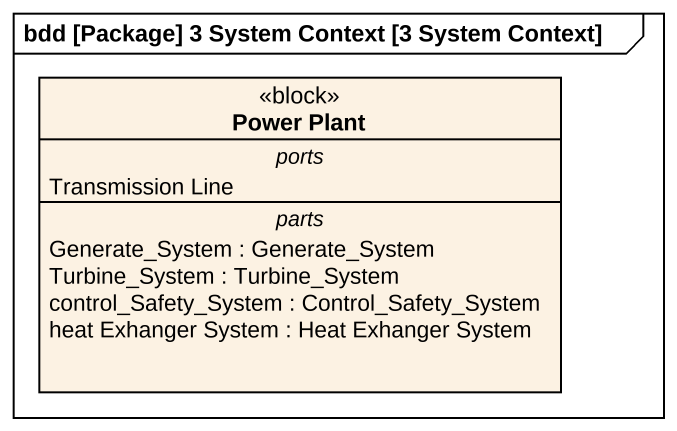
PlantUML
@startuml
mainframe bdd [Package] 3 System Context [3 System Context]
hide circle
hide empty members
class "Power Plant" as Power_Plant <<block>> {
  -- ports --
  Transmission Line
  -- parts --
  Generate_System : Generate_System
  Turbine_System : Turbine_System
  control_Safety_System : Control_Safety_System
  heat Exhanger System : Heat Exhanger System
}
@enduml
